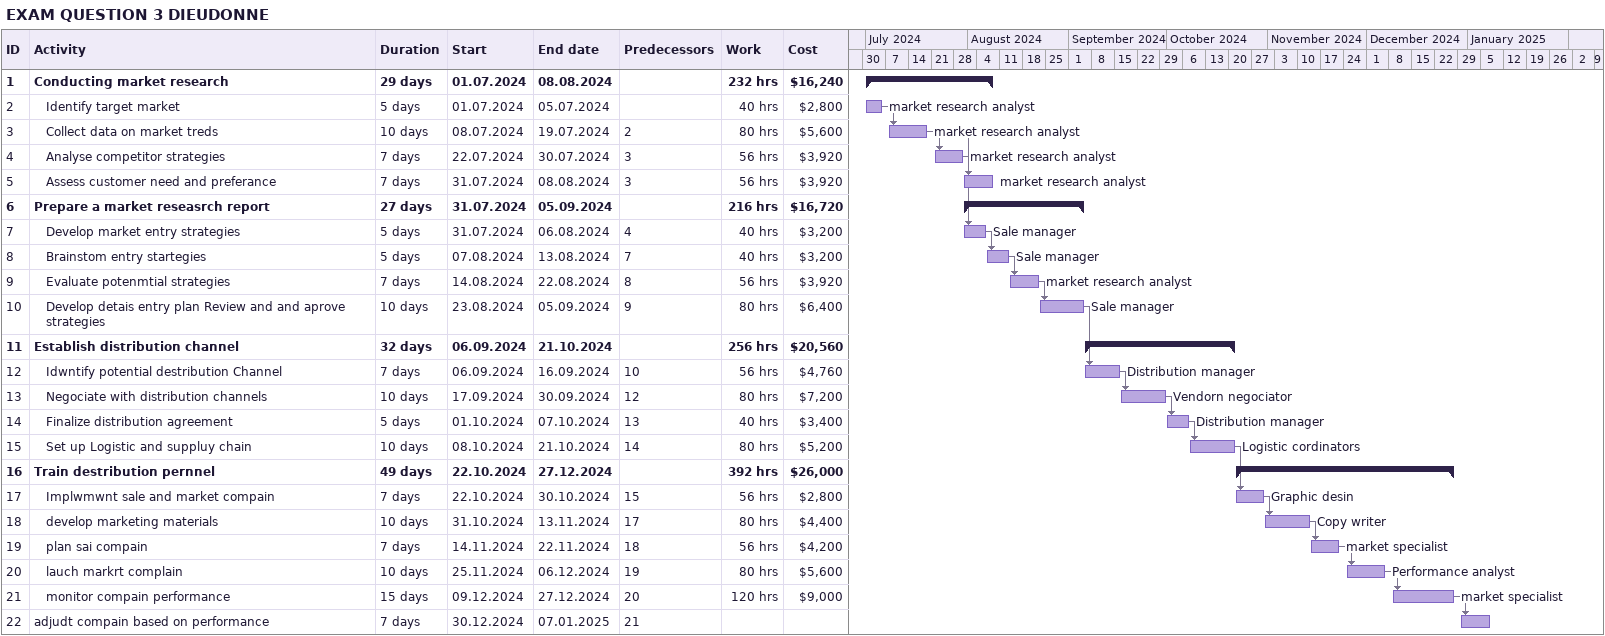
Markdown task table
EXAM QUESTION 3 DIEUDONNE

| ID | Level | Task | Duration | Start | Finish | Predecessors | Resources | Work (h) | Cost ($) |
|---|---|---|---|---|---|---|---|---|---|
| 1 | 1 | **Conducting market research** | 29d | 2024-07-01 | 2024-08-08 |  |  | 232 | 16240 |
| 2 | 2 | Identify target market | 5d | 2024-07-01 | 2024-07-05 |  | market research analyst | 40 | 2800 |
| 3 | 2 | Collect data on market treds | 10d | 2024-07-08 | 2024-07-19 | 2 | market research analyst | 80 | 5600 |
| 4 | 2 | Analyse competitor strategies | 7d | 2024-07-22 | 2024-07-30 | 3 | market research analyst | 56 | 3920 |
| 5 | 2 | Assess customer need and preferance | 7d | 2024-07-31 | 2024-08-08 | 3 | market research analyst | 56 | 3920 |
| 6 | 1 | **Prepare a market reseasrch report** | 27d | 2024-07-31 | 2024-09-05 |  |  | 216 | 16720 |
| 7 | 2 | Develop market entry strategies | 5d | 2024-07-31 | 2024-08-06 | 4 | Sale manager | 40 | 3200 |
| 8 | 2 | Brainstom entry startegies | 5d | 2024-08-07 | 2024-08-13 | 7 | Sale manager | 40 | 3200 |
| 9 | 2 | Evaluate potenmtial strategies | 7d | 2024-08-14 | 2024-08-22 | 8 | market research analyst | 56 | 3920 |
| 10 | 2 | Develop detais entry plan Review and and aprove strategies | 10d | 2024-08-23 | 2024-09-05 | 9 | Sale manager | 80 | 6400 |
| 11 | 1 | **Establish distribution channel** | 32d | 2024-09-06 | 2024-10-21 |  |  | 256 | 20560 |
| 12 | 2 | Idwntify potential destribution Channel | 7d | 2024-09-06 | 2024-09-16 | 10 | Distribution manager | 56 | 4760 |
| 13 | 2 | Negociate with distribution channels | 10d | 2024-09-17 | 2024-09-30 | 12 | Vendorn negociator | 80 | 7200 |
| 14 | 2 | Finalize distribution agreement | 5d | 2024-10-01 | 2024-10-07 | 13 | Distribution manager | 40 | 3400 |
| 15 | 2 | Set up Logistic and suppluy chain | 10d | 2024-10-08 | 2024-10-21 | 14 | Logistic cordinators | 80 | 5200 |
| 16 | 1 | **Train destribution pernnel** | 49d | 2024-10-22 | 2024-12-27 |  |  | 392 | 26000 |
| 17 | 2 | Implwmwnt sale and market compain | 7d | 2024-10-22 | 2024-10-30 | 15 | Graphic desin | 56 | 2800 |
| 18 | 2 | develop marketing materials | 10d | 2024-10-31 | 2024-11-13 | 17 | Copy writer | 80 | 4400 |
| 19 | 2 | plan sai compain | 7d | 2024-11-14 | 2024-11-22 | 18 | market specialist | 56 | 4200 |
| 20 | 2 | lauch markrt complain | 10d | 2024-11-25 | 2024-12-06 | 19 | Performance analyst | 80 | 5600 |
| 21 | 2 | monitor compain performance | 15d | 2024-12-09 | 2024-12-27 | 20 | market specialist | 120 | 9000 |
| 22 | 1 | adjudt compain based on performance | 7d | 2024-12-30 | 2025-01-07 | 21 |  |  |  |
